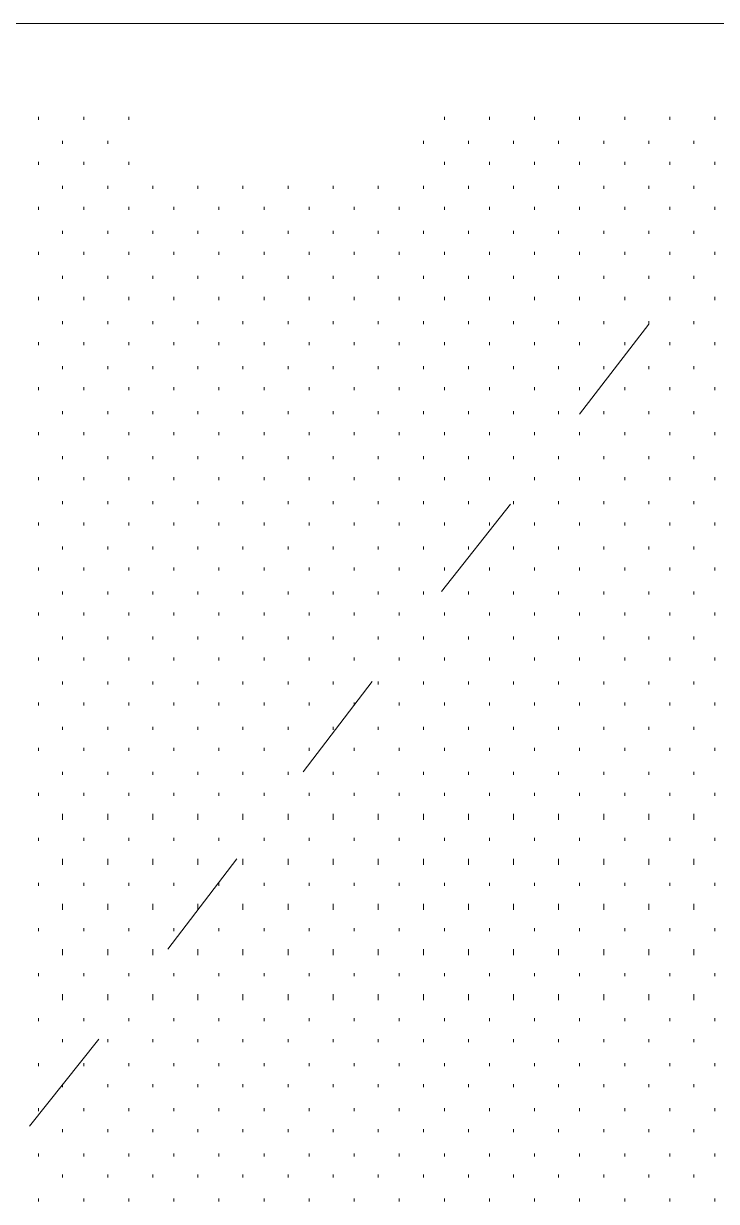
# Model space of a CAD drawing. Header units: inches. Extents: x -6061 to 13621, y -296 to 7483.
# Drawn here: x -5645.43 to -5626.97, y 672.09 to 703.48 of the extents above; entities that cross this region are included whole.
import ezdxf

# ---------------------------------------------------------------- set-up
doc = ezdxf.new("R2010")
doc.units = ezdxf.units.IN
doc.header["$MEASUREMENT"] = 0
doc.layers.get('0').update_dxf_attribs({"linetype": 'CONTINUOUS'})

msp = doc.modelspace()

# ---------------------------------------------------------------- linework, layer by layer
at = {"color": 7, "linetype": 'Continuous', "lineweight": 18, "true_color": 0x000007}
msp.add_line((-5663.0489, 703.48371), (-5569.5032, 703.48371), dxfattribs=at)
at = {"color": 7, "linetype": 'Continuous', "lineweight": 9, "true_color": 0x000007}
for p, q in [((-5624.52538, 703.48371), (-5660.5661, 703.48371)), ((-5628.77017, 695.47466), (-5630.61225, 693.07195)), ((-5632.45433, 690.66923), (-5634.29642, 688.34661)), ((-5636.1385, 685.94389), (-5637.98058, 683.54118)), ((-5639.74257, 681.21855), (-5641.58465, 678.81584)), ((-5643.42673, 676.41312), (-5645.26881, 674.0905))]:
    msp.add_line(p, q, dxfattribs=at)
at = {"color": 7, "linetype": 'Continuous', "lineweight": 9, "true_color": 0xffffff}
for p, q in [((-5645.02854, 700.92081), (-5645.02854, 701.0009)), ((-5643.82719, 700.92081), (-5643.82719, 701.0009)), ((-5642.62583, 700.92081), (-5642.62583, 701.0009)), ((-5634.21633, 700.92081), (-5634.21633, 701.0009)), ((-5633.01497, 700.92081), (-5633.01497, 701.0009)), ((-5631.81361, 700.92081), (-5631.81361, 701.0009)), ((-5630.61225, 700.92081), (-5630.61225, 701.0009)), ((-5629.4109, 700.92081), (-5629.4109, 701.0009)), ((-5628.20954, 700.92081), (-5628.20954, 701.0009)), ((-5627.00818, 700.92081), (-5627.00818, 701.0009)), ((-5644.38782, 700.28009), (-5644.38782, 700.36018)), ((-5643.18646, 700.28009), (-5643.18646, 700.36018)), ((-5634.77696, 700.28009), (-5634.77696, 700.36018)), ((-5633.5756, 700.28009), (-5633.5756, 700.36018)), ((-5632.37424, 700.28009), (-5632.37424, 700.36018)), ((-5631.17289, 700.28009), (-5631.17289, 700.36018)), ((-5629.97153, 700.28009), (-5629.97153, 700.36018)), ((-5628.77017, 700.28009), (-5628.77017, 700.36018)), ((-5627.56881, 700.28009), (-5627.56881, 700.36018)), ((-5645.02854, 699.71946), (-5645.02854, 699.79955)), ((-5643.82719, 699.71946), (-5643.82719, 699.79955)), ((-5642.62583, 699.71946), (-5642.62583, 699.79955)), ((-5634.21633, 699.71946), (-5634.21633, 699.79955)), ((-5633.01497, 699.71946), (-5633.01497, 699.79955)), ((-5631.81361, 699.71946), (-5631.81361, 699.79955)), ((-5630.61225, 699.71946), (-5630.61225, 699.79955)), ((-5629.4109, 699.71946), (-5629.4109, 699.79955)), ((-5628.20954, 699.71946), (-5628.20954, 699.79955)), ((-5627.00818, 699.71946), (-5627.00818, 699.79955)), ((-5644.38782, 699.07873), (-5644.38782, 699.15882)), ((-5643.18646, 699.07873), (-5643.18646, 699.15882)), ((-5641.9851, 699.07873), (-5641.9851, 699.15882)), ((-5640.78375, 699.07873), (-5640.78375, 699.15882)), ((-5639.58239, 699.07873), (-5639.58239, 699.15882)), ((-5638.38103, 699.07873), (-5638.38103, 699.15882)), ((-5637.17967, 699.07873), (-5637.17967, 699.15882)), ((-5635.97832, 699.07873), (-5635.97832, 699.15882)), ((-5634.77696, 699.07873), (-5634.77696, 699.15882)), ((-5633.5756, 699.07873), (-5633.5756, 699.15882)), ((-5632.37424, 699.07873), (-5632.37424, 699.15882)), ((-5631.17289, 699.07873), (-5631.17289, 699.15882)), ((-5629.97153, 699.07873), (-5629.97153, 699.15882)), ((-5628.77017, 699.07873), (-5628.77017, 699.15882)), ((-5627.56881, 699.07873), (-5627.56881, 699.15882)), ((-5645.02854, 698.5181), (-5645.02854, 698.59819)), ((-5643.82719, 698.5181), (-5643.82719, 698.59819)), ((-5642.62583, 698.5181), (-5642.62583, 698.59819)), ((-5641.42447, 698.5181), (-5641.42447, 698.59819)), ((-5640.22311, 698.5181), (-5640.22311, 698.59819)), ((-5639.02176, 698.5181), (-5639.02176, 698.59819)), ((-5637.8204, 698.5181), (-5637.8204, 698.59819)), ((-5636.61904, 698.5181), (-5636.61904, 698.59819)), ((-5635.41768, 698.5181), (-5635.41768, 698.59819)), ((-5634.21633, 698.5181), (-5634.21633, 698.59819)), ((-5633.01497, 698.5181), (-5633.01497, 698.59819)), ((-5631.81361, 698.5181), (-5631.81361, 698.59819)), ((-5630.61225, 698.5181), (-5630.61225, 698.59819)), ((-5629.4109, 698.5181), (-5629.4109, 698.59819)), ((-5628.20954, 698.5181), (-5628.20954, 698.59819)), ((-5627.00818, 698.5181), (-5627.00818, 698.59819)), ((-5644.38782, 697.87738), (-5644.38782, 697.95747)), ((-5643.18646, 697.87738), (-5643.18646, 697.95747)), ((-5641.9851, 697.87738), (-5641.9851, 697.95747)), ((-5640.78375, 697.87738), (-5640.78375, 697.95747)), ((-5639.58239, 697.87738), (-5639.58239, 697.95747)), ((-5638.38103, 697.87738), (-5638.38103, 697.95747)), ((-5637.17967, 697.87738), (-5637.17967, 697.95747)), ((-5635.97832, 697.87738), (-5635.97832, 697.95747)), ((-5634.77696, 697.87738), (-5634.77696, 697.95747)), ((-5633.5756, 697.87738), (-5633.5756, 697.95747)), ((-5632.37424, 697.87738), (-5632.37424, 697.95747)), ((-5631.17289, 697.87738), (-5631.17289, 697.95747)), ((-5629.97153, 697.87738), (-5629.97153, 697.95747)), ((-5628.77017, 697.87738), (-5628.77017, 697.95747)), ((-5627.56881, 697.87738), (-5627.56881, 697.95747)), ((-5645.02854, 697.31674), (-5645.02854, 697.39683)), ((-5643.82719, 697.31674), (-5643.82719, 697.39683)), ((-5642.62583, 697.31674), (-5642.62583, 697.39683)), ((-5641.42447, 697.31674), (-5641.42447, 697.39683)), ((-5640.22311, 697.31674), (-5640.22311, 697.39683)), ((-5639.02176, 697.31674), (-5639.02176, 697.39683)), ((-5637.8204, 697.31674), (-5637.8204, 697.39683)), ((-5636.61904, 697.31674), (-5636.61904, 697.39683)), ((-5635.41768, 697.31674), (-5635.41768, 697.39683)), ((-5634.21633, 697.31674), (-5634.21633, 697.39683)), ((-5633.01497, 697.31674), (-5633.01497, 697.39683)), ((-5631.81361, 697.31674), (-5631.81361, 697.39683)), ((-5630.61225, 697.31674), (-5630.61225, 697.39683)), ((-5629.4109, 697.31674), (-5629.4109, 697.39683)), ((-5628.20954, 697.31674), (-5628.20954, 697.39683)), ((-5627.00818, 697.31674), (-5627.00818, 697.39683)), ((-5644.38782, 696.67602), (-5644.38782, 696.75611)), ((-5643.18646, 696.67602), (-5643.18646, 696.75611)), ((-5641.9851, 696.67602), (-5641.9851, 696.75611)), ((-5640.78375, 696.67602), (-5640.78375, 696.75611)), ((-5639.58239, 696.67602), (-5639.58239, 696.75611)), ((-5638.38103, 696.67602), (-5638.38103, 696.75611)), ((-5637.17967, 696.67602), (-5637.17967, 696.75611)), ((-5635.97832, 696.67602), (-5635.97832, 696.75611)), ((-5634.77696, 696.67602), (-5634.77696, 696.75611)), ((-5633.5756, 696.67602), (-5633.5756, 696.75611)), ((-5632.37424, 696.67602), (-5632.37424, 696.75611)), ((-5631.17289, 696.67602), (-5631.17289, 696.75611)), ((-5629.97153, 696.67602), (-5629.97153, 696.75611)), ((-5628.77017, 696.67602), (-5628.77017, 696.75611)), ((-5627.56881, 696.67602), (-5627.56881, 696.75611)), ((-5645.02854, 696.11538), (-5645.02854, 696.19547)), ((-5643.82719, 696.11538), (-5643.82719, 696.19547)), ((-5642.62583, 696.11538), (-5642.62583, 696.19547)), ((-5641.42447, 696.11538), (-5641.42447, 696.19547)), ((-5640.22311, 696.11538), (-5640.22311, 696.19547)), ((-5639.02176, 696.11538), (-5639.02176, 696.19547)), ((-5637.8204, 696.11538), (-5637.8204, 696.19547)), ((-5636.61904, 696.11538), (-5636.61904, 696.19547)), ((-5635.41768, 696.11538), (-5635.41768, 696.19547)), ((-5634.21633, 696.11538), (-5634.21633, 696.19547)), ((-5633.01497, 696.11538), (-5633.01497, 696.19547)), ((-5631.81361, 696.11538), (-5631.81361, 696.19547)), ((-5630.61225, 696.11538), (-5630.61225, 696.19547)), ((-5629.4109, 696.11538), (-5629.4109, 696.19547)), ((-5628.20954, 696.11538), (-5628.20954, 696.19547)), ((-5627.00818, 696.11538), (-5627.00818, 696.19547)), ((-5644.38782, 695.47466), (-5644.38782, 695.55475)), ((-5643.18646, 695.47466), (-5643.18646, 695.55475)), ((-5641.9851, 695.47466), (-5641.9851, 695.55475)), ((-5640.78375, 695.47466), (-5640.78375, 695.55475)), ((-5639.58239, 695.47466), (-5639.58239, 695.55475)), ((-5638.38103, 695.47466), (-5638.38103, 695.55475)), ((-5637.17967, 695.47466), (-5637.17967, 695.55475)), ((-5635.97832, 695.47466), (-5635.97832, 695.55475)), ((-5634.77696, 695.47466), (-5634.77696, 695.55475)), ((-5633.5756, 695.47466), (-5633.5756, 695.55475)), ((-5632.37424, 695.47466), (-5632.37424, 695.55475)), ((-5631.17289, 695.47466), (-5631.17289, 695.55475)), ((-5629.97153, 695.47466), (-5629.97153, 695.55475)), ((-5628.77017, 695.47466), (-5628.77017, 695.55475)), ((-5627.56881, 695.47466), (-5627.56881, 695.55475)), ((-5645.02854, 694.91403), (-5645.02854, 694.99412)), ((-5643.82719, 694.91403), (-5643.82719, 694.99412)), ((-5642.62583, 694.91403), (-5642.62583, 694.99412)), ((-5641.42447, 694.91403), (-5641.42447, 694.99412)), ((-5640.22311, 694.91403), (-5640.22311, 694.99412)), ((-5639.02176, 694.91403), (-5639.02176, 694.99412)), ((-5637.8204, 694.91403), (-5637.8204, 694.99412)), ((-5636.61904, 694.91403), (-5636.61904, 694.99412)), ((-5635.41768, 694.91403), (-5635.41768, 694.99412)), ((-5634.21633, 694.91403), (-5634.21633, 694.99412)), ((-5633.01497, 694.91403), (-5633.01497, 694.99412)), ((-5631.81361, 694.91403), (-5631.81361, 694.99412)), ((-5630.61225, 694.91403), (-5630.61225, 694.99412)), ((-5629.4109, 694.91403), (-5629.4109, 694.99412)), ((-5628.20954, 694.91403), (-5628.20954, 694.99412)), ((-5627.00818, 694.91403), (-5627.00818, 694.99412)), ((-5644.38782, 694.2733), (-5644.38782, 694.35339)), ((-5643.18646, 694.2733), (-5643.18646, 694.35339)), ((-5641.9851, 694.2733), (-5641.9851, 694.35339)), ((-5640.78375, 694.2733), (-5640.78375, 694.35339)), ((-5639.58239, 694.2733), (-5639.58239, 694.35339)), ((-5638.38103, 694.2733), (-5638.38103, 694.35339)), ((-5637.17967, 694.2733), (-5637.17967, 694.35339)), ((-5635.97832, 694.2733), (-5635.97832, 694.35339)), ((-5634.77696, 694.2733), (-5634.77696, 694.35339)), ((-5633.5756, 694.2733), (-5633.5756, 694.35339)), ((-5632.37424, 694.2733), (-5632.37424, 694.35339)), ((-5631.17289, 694.2733), (-5631.17289, 694.35339)), ((-5629.97153, 694.2733), (-5629.97153, 694.35339)), ((-5628.77017, 694.2733), (-5628.77017, 694.35339)), ((-5627.56881, 694.2733), (-5627.56881, 694.35339)), ((-5645.02854, 693.71267), (-5645.02854, 693.79276)), ((-5643.82719, 693.71267), (-5643.82719, 693.79276)), ((-5642.62583, 693.71267), (-5642.62583, 693.79276)), ((-5641.42447, 693.71267), (-5641.42447, 693.79276)), ((-5640.22311, 693.71267), (-5640.22311, 693.79276)), ((-5639.02176, 693.71267), (-5639.02176, 693.79276)), ((-5637.8204, 693.71267), (-5637.8204, 693.79276)), ((-5636.61904, 693.71267), (-5636.61904, 693.79276)), ((-5635.41768, 693.71267), (-5635.41768, 693.79276)), ((-5634.21633, 693.71267), (-5634.21633, 693.79276)), ((-5633.01497, 693.71267), (-5633.01497, 693.79276)), ((-5631.81361, 693.71267), (-5631.81361, 693.79276)), ((-5630.61225, 693.71267), (-5630.61225, 693.79276)), ((-5629.4109, 693.71267), (-5629.4109, 693.79276)), ((-5628.20954, 693.71267), (-5628.20954, 693.79276)), ((-5627.00818, 693.71267), (-5627.00818, 693.79276)), ((-5644.38782, 693.07195), (-5644.38782, 693.15204)), ((-5643.18646, 693.07195), (-5643.18646, 693.15204)), ((-5641.9851, 693.07195), (-5641.9851, 693.15204)), ((-5640.78375, 693.07195), (-5640.78375, 693.15204)), ((-5639.58239, 693.07195), (-5639.58239, 693.15204)), ((-5638.38103, 693.07195), (-5638.38103, 693.15204)), ((-5637.17967, 693.07195), (-5637.17967, 693.15204)), ((-5635.97832, 693.07195), (-5635.97832, 693.15204)), ((-5634.77696, 693.07195), (-5634.77696, 693.15204)), ((-5633.5756, 693.07195), (-5633.5756, 693.15204)), ((-5632.37424, 693.07195), (-5632.37424, 693.15204)), ((-5631.17289, 693.07195), (-5631.17289, 693.15204)), ((-5629.97153, 693.07195), (-5629.97153, 693.15204)), ((-5628.77017, 693.07195), (-5628.77017, 693.15204)), ((-5627.56881, 693.07195), (-5627.56881, 693.15204)), ((-5645.02854, 692.51131), (-5645.02854, 692.5914)), ((-5643.82719, 692.51131), (-5643.82719, 692.5914)), ((-5642.62583, 692.51131), (-5642.62583, 692.5914)), ((-5641.42447, 692.51131), (-5641.42447, 692.5914)), ((-5640.22311, 692.51131), (-5640.22311, 692.5914)), ((-5639.02176, 692.51131), (-5639.02176, 692.5914)), ((-5637.8204, 692.51131), (-5637.8204, 692.5914)), ((-5636.61904, 692.51131), (-5636.61904, 692.5914)), ((-5635.41768, 692.51131), (-5635.41768, 692.5914)), ((-5634.21633, 692.51131), (-5634.21633, 692.5914)), ((-5633.01497, 692.51131), (-5633.01497, 692.5914)), ((-5631.81361, 692.51131), (-5631.81361, 692.5914)), ((-5630.61225, 692.51131), (-5630.61225, 692.5914)), ((-5629.4109, 692.51131), (-5629.4109, 692.5914)), ((-5628.20954, 692.51131), (-5628.20954, 692.5914)), ((-5627.00818, 692.51131), (-5627.00818, 692.5914)), ((-5644.38782, 691.87059), (-5644.38782, 691.95068)), ((-5643.18646, 691.87059), (-5643.18646, 691.95068)), ((-5641.9851, 691.87059), (-5641.9851, 691.95068)), ((-5640.78375, 691.87059), (-5640.78375, 691.95068)), ((-5639.58239, 691.87059), (-5639.58239, 691.95068)), ((-5638.38103, 691.87059), (-5638.38103, 691.95068)), ((-5637.17967, 691.87059), (-5637.17967, 691.95068)), ((-5635.97832, 691.87059), (-5635.97832, 691.95068)), ((-5634.77696, 691.87059), (-5634.77696, 691.95068)), ((-5633.5756, 691.87059), (-5633.5756, 691.95068)), ((-5632.37424, 691.87059), (-5632.37424, 691.95068)), ((-5631.17289, 691.87059), (-5631.17289, 691.95068)), ((-5629.97153, 691.87059), (-5629.97153, 691.95068)), ((-5628.77017, 691.87059), (-5628.77017, 691.95068)), ((-5627.56881, 691.87059), (-5627.56881, 691.95068)), ((-5645.02854, 691.30995), (-5645.02854, 691.39005)), ((-5643.82719, 691.30995), (-5643.82719, 691.39005)), ((-5642.62583, 691.30995), (-5642.62583, 691.39005)), ((-5641.42447, 691.30995), (-5641.42447, 691.39005)), ((-5640.22311, 691.30995), (-5640.22311, 691.39005)), ((-5639.02176, 691.30995), (-5639.02176, 691.39005)), ((-5637.8204, 691.30995), (-5637.8204, 691.39005)), ((-5636.61904, 691.30995), (-5636.61904, 691.39005)), ((-5635.41768, 691.30995), (-5635.41768, 691.39005)), ((-5634.21633, 691.30995), (-5634.21633, 691.39005)), ((-5633.01497, 691.30995), (-5633.01497, 691.39005)), ((-5631.81361, 691.30995), (-5631.81361, 691.39005)), ((-5630.61225, 691.30995), (-5630.61225, 691.39005)), ((-5629.4109, 691.30995), (-5629.4109, 691.39005)), ((-5628.20954, 691.30995), (-5628.20954, 691.39005)), ((-5627.00818, 691.30995), (-5627.00818, 691.39005)), ((-5644.38782, 690.66923), (-5644.38782, 690.74932)), ((-5643.18646, 690.66923), (-5643.18646, 690.74932)), ((-5641.9851, 690.66923), (-5641.9851, 690.74932)), ((-5640.78375, 690.66923), (-5640.78375, 690.74932)), ((-5639.58239, 690.66923), (-5639.58239, 690.74932)), ((-5638.38103, 690.66923), (-5638.38103, 690.74932)), ((-5637.17967, 690.66923), (-5637.17967, 690.74932)), ((-5635.97832, 690.66923), (-5635.97832, 690.74932)), ((-5634.77696, 690.66923), (-5634.77696, 690.74932)), ((-5633.5756, 690.66923), (-5633.5756, 690.74932)), ((-5632.37424, 690.66923), (-5632.37424, 690.74932)), ((-5631.17289, 690.66923), (-5631.17289, 690.74932)), ((-5629.97153, 690.66923), (-5629.97153, 690.74932)), ((-5628.77017, 690.66923), (-5628.77017, 690.74932)), ((-5627.56881, 690.66923), (-5627.56881, 690.74932)), ((-5645.02854, 690.1086), (-5645.02854, 690.18869)), ((-5643.82719, 690.1086), (-5643.82719, 690.18869)), ((-5642.62583, 690.1086), (-5642.62583, 690.18869)), ((-5641.42447, 690.1086), (-5641.42447, 690.18869)), ((-5640.22311, 690.1086), (-5640.22311, 690.18869)), ((-5639.02176, 690.1086), (-5639.02176, 690.18869)), ((-5637.8204, 690.1086), (-5637.8204, 690.18869)), ((-5636.61904, 690.1086), (-5636.61904, 690.18869)), ((-5635.41768, 690.1086), (-5635.41768, 690.18869)), ((-5634.21633, 690.1086), (-5634.21633, 690.18869)), ((-5633.01497, 690.1086), (-5633.01497, 690.18869)), ((-5631.81361, 690.1086), (-5631.81361, 690.18869)), ((-5630.61225, 690.1086), (-5630.61225, 690.18869)), ((-5629.4109, 690.1086), (-5629.4109, 690.18869)), ((-5628.20954, 690.1086), (-5628.20954, 690.18869)), ((-5627.00818, 690.1086), (-5627.00818, 690.18869)), ((-5644.38782, 689.46787), (-5644.38782, 689.54796)), ((-5643.18646, 689.46787), (-5643.18646, 689.54796)), ((-5641.9851, 689.46787), (-5641.9851, 689.54796)), ((-5640.78375, 689.46787), (-5640.78375, 689.54796)), ((-5639.58239, 689.46787), (-5639.58239, 689.54796)), ((-5638.38103, 689.46787), (-5638.38103, 689.54796)), ((-5637.17967, 689.46787), (-5637.17967, 689.54796)), ((-5635.97832, 689.46787), (-5635.97832, 689.54796)), ((-5634.77696, 689.46787), (-5634.77696, 689.54796)), ((-5633.5756, 689.46787), (-5633.5756, 689.54796)), ((-5632.37424, 689.46787), (-5632.37424, 689.54796)), ((-5631.17289, 689.46787), (-5631.17289, 689.54796)), ((-5629.97153, 689.46787), (-5629.97153, 689.54796)), ((-5628.77017, 689.46787), (-5628.77017, 689.54796)), ((-5627.56881, 689.46787), (-5627.56881, 689.54796)), ((-5645.02854, 688.90724), (-5645.02854, 688.98733)), ((-5643.82719, 688.90724), (-5643.82719, 688.98733)), ((-5642.62583, 688.90724), (-5642.62583, 688.98733)), ((-5641.42447, 688.90724), (-5641.42447, 688.98733)), ((-5640.22311, 688.90724), (-5640.22311, 688.98733)), ((-5639.02176, 688.90724), (-5639.02176, 688.98733)), ((-5637.8204, 688.90724), (-5637.8204, 688.98733)), ((-5636.61904, 688.90724), (-5636.61904, 688.98733)), ((-5635.41768, 688.90724), (-5635.41768, 688.98733)), ((-5634.21633, 688.90724), (-5634.21633, 688.98733)), ((-5633.01497, 688.90724), (-5633.01497, 688.98733)), ((-5631.81361, 688.90724), (-5631.81361, 688.98733)), ((-5630.61225, 688.90724), (-5630.61225, 688.98733)), ((-5629.4109, 688.90724), (-5629.4109, 688.98733)), ((-5628.20954, 688.90724), (-5628.20954, 688.98733)), ((-5627.00818, 688.90724), (-5627.00818, 688.98733)), ((-5644.38782, 688.26652), (-5644.38782, 688.34661)), ((-5643.18646, 688.26652), (-5643.18646, 688.34661)), ((-5641.9851, 688.26652), (-5641.9851, 688.34661)), ((-5640.78375, 688.26652), (-5640.78375, 688.34661)), ((-5639.58239, 688.26652), (-5639.58239, 688.34661)), ((-5638.38103, 688.26652), (-5638.38103, 688.34661)), ((-5637.17967, 688.26652), (-5637.17967, 688.34661)), ((-5635.97832, 688.26652), (-5635.97832, 688.34661)), ((-5634.77696, 688.26652), (-5634.77696, 688.34661)), ((-5633.5756, 688.26652), (-5633.5756, 688.34661)), ((-5632.37424, 688.26652), (-5632.37424, 688.34661)), ((-5631.17289, 688.26652), (-5631.17289, 688.34661)), ((-5629.97153, 688.26652), (-5629.97153, 688.34661)), ((-5628.77017, 688.26652), (-5628.77017, 688.34661)), ((-5627.56881, 688.26652), (-5627.56881, 688.34661)), ((-5645.02854, 687.70588), (-5645.02854, 687.78597)), ((-5643.82719, 687.70588), (-5643.82719, 687.78597)), ((-5642.62583, 687.70588), (-5642.62583, 687.78597)), ((-5641.42447, 687.70588), (-5641.42447, 687.78597)), ((-5640.22311, 687.70588), (-5640.22311, 687.78597)), ((-5639.02176, 687.70588), (-5639.02176, 687.78597)), ((-5637.8204, 687.70588), (-5637.8204, 687.78597)), ((-5636.61904, 687.70588), (-5636.61904, 687.78597)), ((-5635.41768, 687.70588), (-5635.41768, 687.78597)), ((-5634.21633, 687.70588), (-5634.21633, 687.78597)), ((-5633.01497, 687.70588), (-5633.01497, 687.78597)), ((-5631.81361, 687.70588), (-5631.81361, 687.78597)), ((-5630.61225, 687.70588), (-5630.61225, 687.78597)), ((-5629.4109, 687.70588), (-5629.4109, 687.78597)), ((-5628.20954, 687.70588), (-5628.20954, 687.78597)), ((-5627.00818, 687.70588), (-5627.00818, 687.78597)), ((-5644.38782, 687.06516), (-5644.38782, 687.14525)), ((-5643.18646, 687.06516), (-5643.18646, 687.14525)), ((-5641.9851, 687.06516), (-5641.9851, 687.14525)), ((-5640.78375, 687.06516), (-5640.78375, 687.14525)), ((-5639.58239, 687.06516), (-5639.58239, 687.14525)), ((-5638.38103, 687.06516), (-5638.38103, 687.14525)), ((-5637.17967, 687.06516), (-5637.17967, 687.14525)), ((-5635.97832, 687.06516), (-5635.97832, 687.14525)), ((-5634.77696, 687.06516), (-5634.77696, 687.14525)), ((-5633.5756, 687.06516), (-5633.5756, 687.14525)), ((-5632.37424, 687.06516), (-5632.37424, 687.14525)), ((-5631.17289, 687.06516), (-5631.17289, 687.14525)), ((-5629.97153, 687.06516), (-5629.97153, 687.14525)), ((-5628.77017, 687.06516), (-5628.77017, 687.14525)), ((-5627.56881, 687.06516), (-5627.56881, 687.14525)), ((-5645.02854, 686.50452), (-5645.02854, 686.58462)), ((-5643.82719, 686.50452), (-5643.82719, 686.58462)), ((-5642.62583, 686.50452), (-5642.62583, 686.58462)), ((-5641.42447, 686.50452), (-5641.42447, 686.58462)), ((-5640.22311, 686.50452), (-5640.22311, 686.58462)), ((-5639.02176, 686.50452), (-5639.02176, 686.58462)), ((-5637.8204, 686.50452), (-5637.8204, 686.58462)), ((-5636.61904, 686.50452), (-5636.61904, 686.58462)), ((-5635.41768, 686.50452), (-5635.41768, 686.58462)), ((-5634.21633, 686.50452), (-5634.21633, 686.58462)), ((-5633.01497, 686.50452), (-5633.01497, 686.58462)), ((-5631.81361, 686.50452), (-5631.81361, 686.58462)), ((-5630.61225, 686.50452), (-5630.61225, 686.58462)), ((-5629.4109, 686.50452), (-5629.4109, 686.58462)), ((-5628.20954, 686.50452), (-5628.20954, 686.58462)), ((-5627.00818, 686.50452), (-5627.00818, 686.58462)), ((-5644.38782, 685.8638), (-5644.38782, 685.94389)), ((-5643.18646, 685.8638), (-5643.18646, 685.94389)), ((-5641.9851, 685.8638), (-5641.9851, 685.94389)), ((-5640.78375, 685.8638), (-5640.78375, 685.94389)), ((-5639.58239, 685.8638), (-5639.58239, 685.94389)), ((-5638.38103, 685.8638), (-5638.38103, 685.94389)), ((-5637.17967, 685.8638), (-5637.17967, 685.94389)), ((-5635.97832, 685.8638), (-5635.97832, 685.94389)), ((-5634.77696, 685.8638), (-5634.77696, 685.94389)), ((-5633.5756, 685.8638), (-5633.5756, 685.94389)), ((-5632.37424, 685.8638), (-5632.37424, 685.94389)), ((-5631.17289, 685.8638), (-5631.17289, 685.94389)), ((-5629.97153, 685.8638), (-5629.97153, 685.94389)), ((-5628.77017, 685.8638), (-5628.77017, 685.94389)), ((-5627.56881, 685.8638), (-5627.56881, 685.94389)), ((-5645.02854, 685.30317), (-5645.02854, 685.38326)), ((-5643.82719, 685.30317), (-5643.82719, 685.38326)), ((-5642.62583, 685.30317), (-5642.62583, 685.38326)), ((-5641.42447, 685.30317), (-5641.42447, 685.38326)), ((-5640.22311, 685.30317), (-5640.22311, 685.38326)), ((-5639.02176, 685.30317), (-5639.02176, 685.38326)), ((-5637.8204, 685.30317), (-5637.8204, 685.38326)), ((-5636.61904, 685.30317), (-5636.61904, 685.38326)), ((-5635.41768, 685.30317), (-5635.41768, 685.38326)), ((-5634.21633, 685.30317), (-5634.21633, 685.38326)), ((-5633.01497, 685.30317), (-5633.01497, 685.38326)), ((-5631.81361, 685.30317), (-5631.81361, 685.38326)), ((-5630.61225, 685.30317), (-5630.61225, 685.38326)), ((-5629.4109, 685.30317), (-5629.4109, 685.38326)), ((-5628.20954, 685.30317), (-5628.20954, 685.38326)), ((-5627.00818, 685.30317), (-5627.00818, 685.38326)), ((-5644.38782, 684.66244), (-5644.38782, 684.74253)), ((-5643.18646, 684.66244), (-5643.18646, 684.74253)), ((-5641.9851, 684.66244), (-5641.9851, 684.74253)), ((-5640.78375, 684.66244), (-5640.78375, 684.74253)), ((-5639.58239, 684.66244), (-5639.58239, 684.74253)), ((-5638.38103, 684.66244), (-5638.38103, 684.74253)), ((-5637.17967, 684.66244), (-5637.17967, 684.74253)), ((-5635.97832, 684.66244), (-5635.97832, 684.74253)), ((-5634.77696, 684.66244), (-5634.77696, 684.74253)), ((-5633.5756, 684.66244), (-5633.5756, 684.74253)), ((-5632.37424, 684.66244), (-5632.37424, 684.74253)), ((-5631.17289, 684.66244), (-5631.17289, 684.74253)), ((-5629.97153, 684.66244), (-5629.97153, 684.74253)), ((-5628.77017, 684.66244), (-5628.77017, 684.74253)), ((-5627.56881, 684.66244), (-5627.56881, 684.74253)), ((-5645.02854, 684.10181), (-5645.02854, 684.1819)), ((-5643.82719, 684.10181), (-5643.82719, 684.1819)), ((-5642.62583, 684.10181), (-5642.62583, 684.1819)), ((-5641.42447, 684.10181), (-5641.42447, 684.1819)), ((-5640.22311, 684.10181), (-5640.22311, 684.1819)), ((-5639.02176, 684.10181), (-5639.02176, 684.1819)), ((-5637.8204, 684.10181), (-5637.8204, 684.1819)), ((-5636.61904, 684.10181), (-5636.61904, 684.1819)), ((-5635.41768, 684.10181), (-5635.41768, 684.1819)), ((-5634.21633, 684.10181), (-5634.21633, 684.1819)), ((-5633.01497, 684.10181), (-5633.01497, 684.1819)), ((-5631.81361, 684.10181), (-5631.81361, 684.1819)), ((-5630.61225, 684.10181), (-5630.61225, 684.1819)), ((-5629.4109, 684.10181), (-5629.4109, 684.1819)), ((-5628.20954, 684.10181), (-5628.20954, 684.1819)), ((-5627.00818, 684.10181), (-5627.00818, 684.1819)), ((-5644.38782, 683.46109), (-5644.38782, 683.54118)), ((-5643.18646, 683.46109), (-5643.18646, 683.54118)), ((-5641.9851, 683.46109), (-5641.9851, 683.54118)), ((-5640.78375, 683.46109), (-5640.78375, 683.54118)), ((-5639.58239, 683.46109), (-5639.58239, 683.54118)), ((-5638.38103, 683.46109), (-5638.38103, 683.54118)), ((-5637.17967, 683.46109), (-5637.17967, 683.54118)), ((-5635.97832, 683.46109), (-5635.97832, 683.54118)), ((-5634.77696, 683.46109), (-5634.77696, 683.54118)), ((-5633.5756, 683.46109), (-5633.5756, 683.54118)), ((-5632.37424, 683.46109), (-5632.37424, 683.54118)), ((-5631.17289, 683.46109), (-5631.17289, 683.54118)), ((-5629.97153, 683.46109), (-5629.97153, 683.54118)), ((-5628.77017, 683.46109), (-5628.77017, 683.54118)), ((-5627.56881, 683.46109), (-5627.56881, 683.54118)), ((-5645.02854, 682.90045), (-5645.02854, 682.98054)), ((-5643.82719, 682.90045), (-5643.82719, 682.98054)), ((-5642.62583, 682.90045), (-5642.62583, 682.98054)), ((-5641.42447, 682.90045), (-5641.42447, 682.98054)), ((-5640.22311, 682.90045), (-5640.22311, 682.98054)), ((-5639.02176, 682.90045), (-5639.02176, 682.98054)), ((-5637.8204, 682.90045), (-5637.8204, 682.98054)), ((-5636.61904, 682.90045), (-5636.61904, 682.98054)), ((-5635.41768, 682.90045), (-5635.41768, 682.98054)), ((-5634.21633, 682.90045), (-5634.21633, 682.98054)), ((-5633.01497, 682.90045), (-5633.01497, 682.98054)), ((-5631.81361, 682.90045), (-5631.81361, 682.98054)), ((-5630.61225, 682.90045), (-5630.61225, 682.98054)), ((-5629.4109, 682.90045), (-5629.4109, 682.98054)), ((-5628.20954, 682.90045), (-5628.20954, 682.98054)), ((-5627.00818, 682.90045), (-5627.00818, 682.98054)), ((-5644.38782, 682.25973), (-5644.38782, 682.41991)), ((-5643.18646, 682.25973), (-5643.18646, 682.41991)), ((-5641.9851, 682.25973), (-5641.9851, 682.41991)), ((-5640.78375, 682.25973), (-5640.78375, 682.41991)), ((-5639.58239, 682.25973), (-5639.58239, 682.41991)), ((-5638.38103, 682.25973), (-5638.38103, 682.41991)), ((-5637.17967, 682.25973), (-5637.17967, 682.41991)), ((-5635.97832, 682.25973), (-5635.97832, 682.41991)), ((-5634.77696, 682.25973), (-5634.77696, 682.41991)), ((-5633.5756, 682.25973), (-5633.5756, 682.41991)), ((-5632.37424, 682.25973), (-5632.37424, 682.41991)), ((-5631.17289, 682.25973), (-5631.17289, 682.41991)), ((-5629.97153, 682.25973), (-5629.97153, 682.41991)), ((-5628.77017, 682.25973), (-5628.77017, 682.41991)), ((-5627.56881, 682.25973), (-5627.56881, 682.41991)), ((-5645.02854, 681.69909), (-5645.02854, 681.77919)), ((-5643.82719, 681.69909), (-5643.82719, 681.77919)), ((-5642.62583, 681.69909), (-5642.62583, 681.77919)), ((-5641.42447, 681.69909), (-5641.42447, 681.77919)), ((-5640.22311, 681.69909), (-5640.22311, 681.77919)), ((-5639.02176, 681.69909), (-5639.02176, 681.77919)), ((-5637.8204, 681.69909), (-5637.8204, 681.77919)), ((-5636.61904, 681.69909), (-5636.61904, 681.77919)), ((-5635.41768, 681.69909), (-5635.41768, 681.77919)), ((-5634.21633, 681.69909), (-5634.21633, 681.77919)), ((-5633.01497, 681.69909), (-5633.01497, 681.77919)), ((-5631.81361, 681.69909), (-5631.81361, 681.77919)), ((-5630.61225, 681.69909), (-5630.61225, 681.77919)), ((-5629.4109, 681.69909), (-5629.4109, 681.77919)), ((-5628.20954, 681.69909), (-5628.20954, 681.77919)), ((-5627.00818, 681.69909), (-5627.00818, 681.77919)), ((-5644.38782, 681.05837), (-5644.38782, 681.21855)), ((-5643.18646, 681.05837), (-5643.18646, 681.21855)), ((-5641.9851, 681.05837), (-5641.9851, 681.21855)), ((-5640.78375, 681.05837), (-5640.78375, 681.21855)), ((-5639.58239, 681.05837), (-5639.58239, 681.21855)), ((-5638.38103, 681.05837), (-5638.38103, 681.21855)), ((-5637.17967, 681.05837), (-5637.17967, 681.21855)), ((-5635.97832, 681.05837), (-5635.97832, 681.21855)), ((-5634.77696, 681.05837), (-5634.77696, 681.21855)), ((-5633.5756, 681.05837), (-5633.5756, 681.21855)), ((-5632.37424, 681.05837), (-5632.37424, 681.21855)), ((-5631.17289, 681.05837), (-5631.17289, 681.21855)), ((-5629.97153, 681.05837), (-5629.97153, 681.21855)), ((-5628.77017, 681.05837), (-5628.77017, 681.21855)), ((-5627.56881, 681.05837), (-5627.56881, 681.21855)), ((-5645.02854, 680.49774), (-5645.02854, 680.57783)), ((-5643.82719, 680.49774), (-5643.82719, 680.57783)), ((-5642.62583, 680.49774), (-5642.62583, 680.57783)), ((-5641.42447, 680.49774), (-5641.42447, 680.57783)), ((-5640.22311, 680.49774), (-5640.22311, 680.57783)), ((-5639.02176, 680.49774), (-5639.02176, 680.57783)), ((-5637.8204, 680.49774), (-5637.8204, 680.57783)), ((-5636.61904, 680.49774), (-5636.61904, 680.57783)), ((-5635.41768, 680.49774), (-5635.41768, 680.57783)), ((-5634.21633, 680.49774), (-5634.21633, 680.57783)), ((-5633.01497, 680.49774), (-5633.01497, 680.57783)), ((-5631.81361, 680.49774), (-5631.81361, 680.57783)), ((-5630.61225, 680.49774), (-5630.61225, 680.57783)), ((-5629.4109, 680.49774), (-5629.4109, 680.57783)), ((-5628.20954, 680.49774), (-5628.20954, 680.57783)), ((-5627.00818, 680.49774), (-5627.00818, 680.57783)), ((-5644.38782, 679.85701), (-5644.38782, 680.01719)), ((-5643.18646, 679.85701), (-5643.18646, 680.01719)), ((-5641.9851, 679.85701), (-5641.9851, 680.01719)), ((-5640.78375, 679.85701), (-5640.78375, 680.01719)), ((-5639.58239, 679.85701), (-5639.58239, 680.01719)), ((-5638.38103, 679.85701), (-5638.38103, 680.01719)), ((-5637.17967, 679.85701), (-5637.17967, 680.01719)), ((-5635.97832, 679.85701), (-5635.97832, 680.01719)), ((-5634.77696, 679.85701), (-5634.77696, 680.01719)), ((-5633.5756, 679.85701), (-5633.5756, 680.01719)), ((-5632.37424, 679.85701), (-5632.37424, 680.01719)), ((-5631.17289, 679.85701), (-5631.17289, 680.01719)), ((-5629.97153, 679.85701), (-5629.97153, 680.01719)), ((-5628.77017, 679.85701), (-5628.77017, 680.01719)), ((-5627.56881, 679.85701), (-5627.56881, 680.01719)), ((-5645.02854, 679.29638), (-5645.02854, 679.37647)), ((-5643.82719, 679.29638), (-5643.82719, 679.37647)), ((-5642.62583, 679.29638), (-5642.62583, 679.37647)), ((-5641.42447, 679.29638), (-5641.42447, 679.37647)), ((-5640.22311, 679.29638), (-5640.22311, 679.37647)), ((-5639.02176, 679.29638), (-5639.02176, 679.37647)), ((-5637.8204, 679.29638), (-5637.8204, 679.37647)), ((-5636.61904, 679.29638), (-5636.61904, 679.37647)), ((-5635.41768, 679.29638), (-5635.41768, 679.37647)), ((-5634.21633, 679.29638), (-5634.21633, 679.37647)), ((-5633.01497, 679.29638), (-5633.01497, 679.37647)), ((-5631.81361, 679.29638), (-5631.81361, 679.37647)), ((-5630.61225, 679.29638), (-5630.61225, 679.37647)), ((-5629.4109, 679.29638), (-5629.4109, 679.37647)), ((-5628.20954, 679.29638), (-5628.20954, 679.37647)), ((-5627.00818, 679.29638), (-5627.00818, 679.37647)), ((-5644.38782, 678.65566), (-5644.38782, 678.81584)), ((-5643.18646, 678.65566), (-5643.18646, 678.81584)), ((-5641.9851, 678.65566), (-5641.9851, 678.81584)), ((-5640.78375, 678.65566), (-5640.78375, 678.81584)), ((-5639.58239, 678.65566), (-5639.58239, 678.81584)), ((-5638.38103, 678.65566), (-5638.38103, 678.81584)), ((-5637.17967, 678.65566), (-5637.17967, 678.81584)), ((-5635.97832, 678.65566), (-5635.97832, 678.81584)), ((-5634.77696, 678.65566), (-5634.77696, 678.81584)), ((-5633.5756, 678.65566), (-5633.5756, 678.81584)), ((-5632.37424, 678.65566), (-5632.37424, 678.81584)), ((-5631.17289, 678.65566), (-5631.17289, 678.81584)), ((-5629.97153, 678.65566), (-5629.97153, 678.81584)), ((-5628.77017, 678.65566), (-5628.77017, 678.81584)), ((-5627.56881, 678.65566), (-5627.56881, 678.81584)), ((-5645.02854, 678.09502), (-5645.02854, 678.17511)), ((-5643.82719, 678.09502), (-5643.82719, 678.17511)), ((-5642.62583, 678.09502), (-5642.62583, 678.17511)), ((-5641.42447, 678.09502), (-5641.42447, 678.17511)), ((-5640.22311, 678.09502), (-5640.22311, 678.17511)), ((-5639.02176, 678.09502), (-5639.02176, 678.17511)), ((-5637.8204, 678.09502), (-5637.8204, 678.17511)), ((-5636.61904, 678.09502), (-5636.61904, 678.17511)), ((-5635.41768, 678.09502), (-5635.41768, 678.17511)), ((-5634.21633, 678.09502), (-5634.21633, 678.17511)), ((-5633.01497, 678.09502), (-5633.01497, 678.17511)), ((-5631.81361, 678.09502), (-5631.81361, 678.17511)), ((-5630.61225, 678.09502), (-5630.61225, 678.17511)), ((-5629.4109, 678.09502), (-5629.4109, 678.17511)), ((-5628.20954, 678.09502), (-5628.20954, 678.17511)), ((-5627.00818, 678.09502), (-5627.00818, 678.17511)), ((-5644.38782, 677.4543), (-5644.38782, 677.61448)), ((-5643.18646, 677.4543), (-5643.18646, 677.61448)), ((-5641.9851, 677.4543), (-5641.9851, 677.61448)), ((-5640.78375, 677.4543), (-5640.78375, 677.61448)), ((-5639.58239, 677.4543), (-5639.58239, 677.61448)), ((-5638.38103, 677.4543), (-5638.38103, 677.61448)), ((-5637.17967, 677.4543), (-5637.17967, 677.61448)), ((-5635.97832, 677.4543), (-5635.97832, 677.61448)), ((-5634.77696, 677.4543), (-5634.77696, 677.61448)), ((-5633.5756, 677.4543), (-5633.5756, 677.61448)), ((-5632.37424, 677.4543), (-5632.37424, 677.61448)), ((-5631.17289, 677.4543), (-5631.17289, 677.61448)), ((-5629.97153, 677.4543), (-5629.97153, 677.61448)), ((-5628.77017, 677.4543), (-5628.77017, 677.61448)), ((-5627.56881, 677.4543), (-5627.56881, 677.61448)), ((-5645.02854, 676.89366), (-5645.02854, 676.97376)), ((-5643.82719, 676.89366), (-5643.82719, 676.97376)), ((-5642.62583, 676.89366), (-5642.62583, 676.97376)), ((-5641.42447, 676.89366), (-5641.42447, 676.97376)), ((-5640.22311, 676.89366), (-5640.22311, 676.97376)), ((-5639.02176, 676.89366), (-5639.02176, 676.97376)), ((-5637.8204, 676.89366), (-5637.8204, 676.97376)), ((-5636.61904, 676.89366), (-5636.61904, 676.97376)), ((-5635.41768, 676.89366), (-5635.41768, 676.97376)), ((-5634.21633, 676.89366), (-5634.21633, 676.97376)), ((-5633.01497, 676.89366), (-5633.01497, 676.97376)), ((-5631.81361, 676.89366), (-5631.81361, 676.97376)), ((-5630.61225, 676.89366), (-5630.61225, 676.97376)), ((-5629.4109, 676.89366), (-5629.4109, 676.97376)), ((-5628.20954, 676.89366), (-5628.20954, 676.97376)), ((-5627.00818, 676.89366), (-5627.00818, 676.97376)), ((-5644.38782, 676.33303), (-5644.38782, 676.41312)), ((-5643.18646, 676.33303), (-5643.18646, 676.41312)), ((-5641.9851, 676.33303), (-5641.9851, 676.41312)), ((-5640.78375, 676.33303), (-5640.78375, 676.41312)), ((-5639.58239, 676.33303), (-5639.58239, 676.41312)), ((-5638.38103, 676.33303), (-5638.38103, 676.41312)), ((-5637.17967, 676.33303), (-5637.17967, 676.41312)), ((-5635.97832, 676.33303), (-5635.97832, 676.41312)), ((-5634.77696, 676.33303), (-5634.77696, 676.41312)), ((-5633.5756, 676.33303), (-5633.5756, 676.41312)), ((-5632.37424, 676.33303), (-5632.37424, 676.41312)), ((-5631.17289, 676.33303), (-5631.17289, 676.41312)), ((-5629.97153, 676.33303), (-5629.97153, 676.41312)), ((-5628.77017, 676.33303), (-5628.77017, 676.41312)), ((-5627.56881, 676.33303), (-5627.56881, 676.41312)), ((-5645.02854, 675.69231), (-5645.02854, 675.7724)), ((-5643.82719, 675.69231), (-5643.82719, 675.7724)), ((-5642.62583, 675.69231), (-5642.62583, 675.7724)), ((-5641.42447, 675.69231), (-5641.42447, 675.7724)), ((-5640.22311, 675.69231), (-5640.22311, 675.7724)), ((-5639.02176, 675.69231), (-5639.02176, 675.7724)), ((-5637.8204, 675.69231), (-5637.8204, 675.7724)), ((-5636.61904, 675.69231), (-5636.61904, 675.7724)), ((-5635.41768, 675.69231), (-5635.41768, 675.7724)), ((-5634.21633, 675.69231), (-5634.21633, 675.7724)), ((-5633.01497, 675.69231), (-5633.01497, 675.7724)), ((-5631.81361, 675.69231), (-5631.81361, 675.7724)), ((-5630.61225, 675.69231), (-5630.61225, 675.7724)), ((-5629.4109, 675.69231), (-5629.4109, 675.7724)), ((-5628.20954, 675.69231), (-5628.20954, 675.7724)), ((-5627.00818, 675.69231), (-5627.00818, 675.7724)), ((-5644.38782, 675.13167), (-5644.38782, 675.21176)), ((-5643.18646, 675.13167), (-5643.18646, 675.21176)), ((-5641.9851, 675.13167), (-5641.9851, 675.21176)), ((-5640.78375, 675.13167), (-5640.78375, 675.21176)), ((-5639.58239, 675.13167), (-5639.58239, 675.21176)), ((-5638.38103, 675.13167), (-5638.38103, 675.21176)), ((-5637.17967, 675.13167), (-5637.17967, 675.21176)), ((-5635.97832, 675.13167), (-5635.97832, 675.21176)), ((-5634.77696, 675.13167), (-5634.77696, 675.21176)), ((-5633.5756, 675.13167), (-5633.5756, 675.21176)), ((-5632.37424, 675.13167), (-5632.37424, 675.21176)), ((-5631.17289, 675.13167), (-5631.17289, 675.21176)), ((-5629.97153, 675.13167), (-5629.97153, 675.21176)), ((-5628.77017, 675.13167), (-5628.77017, 675.21176)), ((-5627.56881, 675.13167), (-5627.56881, 675.21176)), ((-5645.02854, 674.49095), (-5645.02854, 674.57104)), ((-5643.82719, 674.49095), (-5643.82719, 674.57104)), ((-5642.62583, 674.49095), (-5642.62583, 674.57104)), ((-5641.42447, 674.49095), (-5641.42447, 674.57104)), ((-5640.22311, 674.49095), (-5640.22311, 674.57104)), ((-5639.02176, 674.49095), (-5639.02176, 674.57104)), ((-5637.8204, 674.49095), (-5637.8204, 674.57104)), ((-5636.61904, 674.49095), (-5636.61904, 674.57104)), ((-5635.41768, 674.49095), (-5635.41768, 674.57104)), ((-5634.21633, 674.49095), (-5634.21633, 674.57104)), ((-5633.01497, 674.49095), (-5633.01497, 674.57104)), ((-5631.81361, 674.49095), (-5631.81361, 674.57104)), ((-5630.61225, 674.49095), (-5630.61225, 674.57104)), ((-5629.4109, 674.49095), (-5629.4109, 674.57104)), ((-5628.20954, 674.49095), (-5628.20954, 674.57104)), ((-5627.00818, 674.49095), (-5627.00818, 674.57104)), ((-5644.38782, 673.93032), (-5644.38782, 674.01041)), ((-5643.18646, 673.93032), (-5643.18646, 674.01041)), ((-5641.9851, 673.93032), (-5641.9851, 674.01041)), ((-5640.78375, 673.93032), (-5640.78375, 674.01041)), ((-5639.58239, 673.93032), (-5639.58239, 674.01041)), ((-5638.38103, 673.93032), (-5638.38103, 674.01041)), ((-5637.17967, 673.93032), (-5637.17967, 674.01041)), ((-5635.97832, 673.93032), (-5635.97832, 674.01041)), ((-5634.77696, 673.93032), (-5634.77696, 674.01041)), ((-5633.5756, 673.93032), (-5633.5756, 674.01041)), ((-5632.37424, 673.93032), (-5632.37424, 674.01041)), ((-5631.17289, 673.93032), (-5631.17289, 674.01041)), ((-5629.97153, 673.93032), (-5629.97153, 674.01041)), ((-5628.77017, 673.93032), (-5628.77017, 674.01041)), ((-5627.56881, 673.93032), (-5627.56881, 674.01041)), ((-5645.02854, 673.28959), (-5645.02854, 673.36968)), ((-5643.82719, 673.28959), (-5643.82719, 673.36968)), ((-5642.62583, 673.28959), (-5642.62583, 673.36968)), ((-5641.42447, 673.28959), (-5641.42447, 673.36968)), ((-5640.22311, 673.28959), (-5640.22311, 673.36968)), ((-5639.02176, 673.28959), (-5639.02176, 673.36968)), ((-5637.8204, 673.28959), (-5637.8204, 673.36968)), ((-5636.61904, 673.28959), (-5636.61904, 673.36968)), ((-5635.41768, 673.28959), (-5635.41768, 673.36968)), ((-5634.21633, 673.28959), (-5634.21633, 673.36968)), ((-5633.01497, 673.28959), (-5633.01497, 673.36968)), ((-5631.81361, 673.28959), (-5631.81361, 673.36968)), ((-5630.61225, 673.28959), (-5630.61225, 673.36968)), ((-5629.4109, 673.28959), (-5629.4109, 673.36968)), ((-5628.20954, 673.28959), (-5628.20954, 673.36968)), ((-5627.00818, 673.28959), (-5627.00818, 673.36968)), ((-5644.38782, 672.72896), (-5644.38782, 672.80905)), ((-5643.18646, 672.72896), (-5643.18646, 672.80905)), ((-5641.9851, 672.72896), (-5641.9851, 672.80905)), ((-5640.78375, 672.72896), (-5640.78375, 672.80905)), ((-5639.58239, 672.72896), (-5639.58239, 672.80905)), ((-5638.38103, 672.72896), (-5638.38103, 672.80905)), ((-5637.17967, 672.72896), (-5637.17967, 672.80905)), ((-5635.97832, 672.72896), (-5635.97832, 672.80905)), ((-5634.77696, 672.72896), (-5634.77696, 672.80905)), ((-5633.5756, 672.72896), (-5633.5756, 672.80905)), ((-5632.37424, 672.72896), (-5632.37424, 672.80905)), ((-5631.17289, 672.72896), (-5631.17289, 672.80905)), ((-5629.97153, 672.72896), (-5629.97153, 672.80905)), ((-5628.77017, 672.72896), (-5628.77017, 672.80905)), ((-5627.56881, 672.72896), (-5627.56881, 672.80905)), ((-5645.02854, 672.08824), (-5645.02854, 672.16833)), ((-5643.82719, 672.08824), (-5643.82719, 672.16833)), ((-5642.62583, 672.08824), (-5642.62583, 672.16833)), ((-5641.42447, 672.08824), (-5641.42447, 672.16833)), ((-5640.22311, 672.08824), (-5640.22311, 672.16833)), ((-5639.02176, 672.08824), (-5639.02176, 672.16833)), ((-5637.8204, 672.08824), (-5637.8204, 672.16833)), ((-5636.61904, 672.08824), (-5636.61904, 672.16833)), ((-5635.41768, 672.08824), (-5635.41768, 672.16833)), ((-5634.21633, 672.08824), (-5634.21633, 672.16833)), ((-5633.01497, 672.08824), (-5633.01497, 672.16833)), ((-5631.81361, 672.08824), (-5631.81361, 672.16833)), ((-5630.61225, 672.08824), (-5630.61225, 672.16833)), ((-5629.4109, 672.08824), (-5629.4109, 672.16833)), ((-5628.20954, 672.08824), (-5628.20954, 672.16833)), ((-5627.00818, 672.08824), (-5627.00818, 672.16833))]:
    msp.add_line(p, q, dxfattribs=at)

doc.saveas('drawing.dxf')
